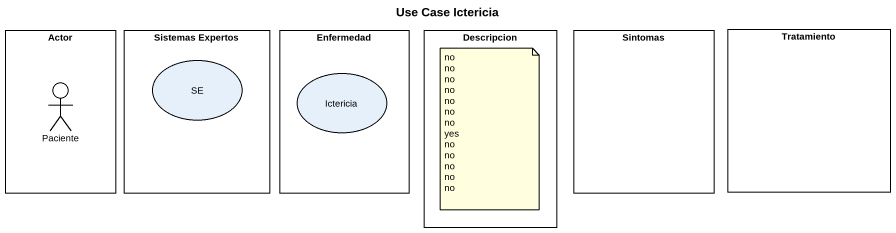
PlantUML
@startuml
title Use Case Ictericia
rectangle "Actor" as Actor_ {
  actor Paciente
}
rectangle "Sistemas Expertos" as Sistemas_Expertos {
  usecase SE
}
rectangle Enfermedad {
  usecase Ictericia
}
rectangle Descripcion
rectangle Sintomas
rectangle Tratamiento
note as N1
  no
  no
  no
  no
  no
  no
  no
  yes
  no
  no
  no
  no
  no
end note
@enduml
